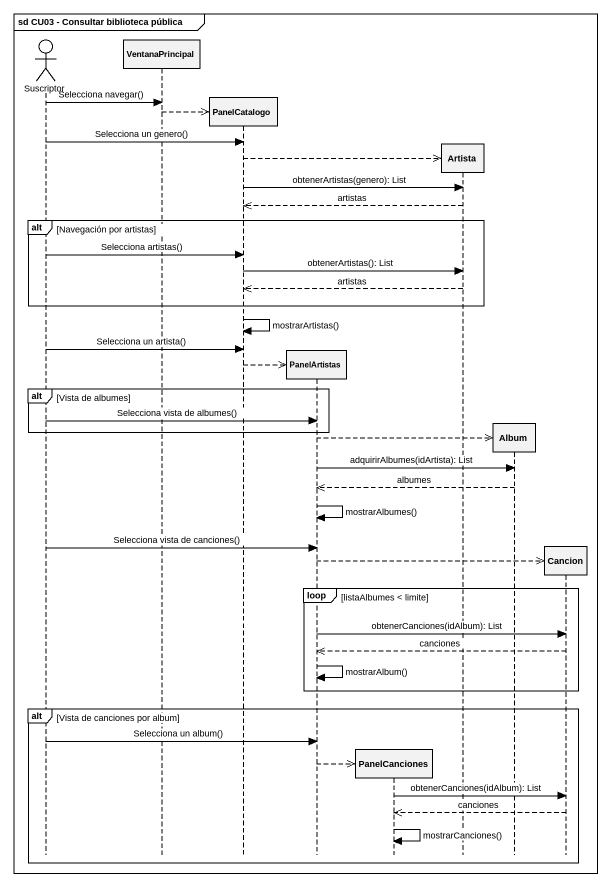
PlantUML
@startuml
mainframe sd CU03 - Consultar biblioteca pública
hide footbox
actor Suscriptor
participant VentanaPrincipal
participant PanelCatalogo
participant PanelArtistas
participant PanelCanciones
participant Artista
participant Album
participant Cancion

Suscriptor -> VentanaPrincipal : Selecciona navegar()
VentanaPrincipal -->> PanelCatalogo **
Suscriptor -> PanelCatalogo : Selecciona un genero()
PanelCatalogo -->> Artista **
PanelCatalogo -> Artista : obtenerArtistas(genero): List
Artista -->> PanelCatalogo : artistas
alt Navegación por artistas
  Suscriptor -> PanelCatalogo : Selecciona artistas()
  PanelCatalogo -> Artista : obtenerArtistas(): List
  Artista -->> PanelCatalogo : artistas
end
PanelCatalogo -> PanelCatalogo : mostrarArtistas()
Suscriptor -> PanelCatalogo : Selecciona un artista()
PanelCatalogo -->> PanelArtistas **
alt Vista de albumes
  Suscriptor -> PanelArtistas : Selecciona vista de albumes()
end
PanelArtistas -->> Album **
PanelArtistas -> Album : adquirirAlbumes(idArtista): List
Album -->> PanelArtistas : albumes
PanelArtistas -> PanelArtistas : mostrarAlbumes()
Suscriptor -> PanelArtistas : Selecciona vista de canciones()
PanelArtistas -->> Cancion **
loop listaAlbumes < limite
  PanelArtistas -> Cancion : obtenerCanciones(idAlbum): List
  Cancion -->> PanelArtistas : canciones
  PanelArtistas -> PanelArtistas : mostrarAlbum()
end
alt Vista de canciones por album
  Suscriptor -> PanelArtistas : Selecciona un album()
  PanelArtistas -->> PanelCanciones **
  PanelCanciones -> Cancion : obtenerCanciones(idAlbum): List
  Cancion -->> PanelCanciones : canciones
  PanelCanciones -> PanelCanciones : mostrarCanciones()
end
@enduml
